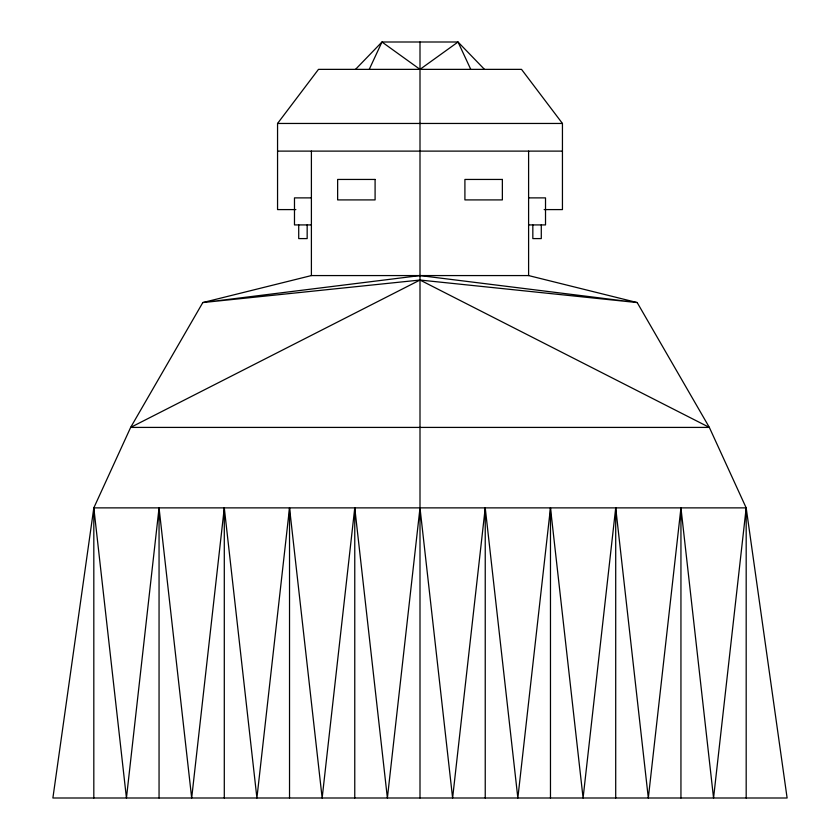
<?xml version="1.0" encoding="UTF-8"?>
<svg xmlns="http://www.w3.org/2000/svg" width="840" height="840" viewBox="0 0 840 840"><rect width="100%" height="100%" fill="white"/><g stroke="black" fill="none" stroke-linecap="round" stroke-linejoin="round"><path stroke-width="1.26" d="M746.183 507.875L713.559 798L680.946 507.875L648.323 798L615.71 507.875L583.086 798L550.473 507.875L517.85 798L485.237 507.875L452.613 798L420 507.875L387.387 798L354.764 507.875L322.151 798L289.527 507.875L256.914 798L224.291 507.875L191.678 798L159.054 507.875L126.441 798L93.817 507.875L130.651 427.413L202.808 302.568L311.399 275.572L528.601 275.572L637.192 302.568L709.349 427.413L746.183 507.875L787.111 798L52.889 798L93.817 507.875L746.183 507.875L746.183 798M369.243 69.363L381.969 42L458.031 42L484.47 69.363M295.848 209.591L277.557 209.591L277.557 123.459L318.486 69.363L521.514 69.363L562.443 123.459L562.443 209.591L544.152 209.591M355.53 69.363L381.969 42L420 69.363L458.031 42L470.757 69.363M277.557 123.459L562.443 123.459M277.557 151.116L562.443 151.116M311.399 197.883L294.483 197.883L294.483 224.921L311.399 224.921M528.601 197.883L545.517 197.883L545.517 224.921L528.601 224.921M680.946 507.875L680.946 798M615.71 507.875L615.71 798M550.473 507.875L550.473 798M541.286 224.921L541.286 238.591L532.833 238.591L532.833 224.921M528.601 151.116L528.601 275.572M485.237 507.875L485.237 798M420 42L420 798M354.764 507.875L354.764 798M311.399 151.116L311.399 275.572M307.167 224.921L307.167 238.591L298.715 238.591L298.715 224.921M289.527 507.875L289.527 798M224.291 507.875L224.291 798M159.054 507.875L159.054 798M93.817 507.875L93.817 798M420 280.035L130.651 427.413L709.349 427.413L420 280.035L202.808 302.568L420 275.572L637.192 302.568L420 280.035M375.092 179.445L337.638 179.445L337.638 199.909L375.092 199.909L375.092 179.445M502.362 179.445L464.909 179.445L464.909 199.909L502.362 199.909L502.362 179.445"/></g></svg>
